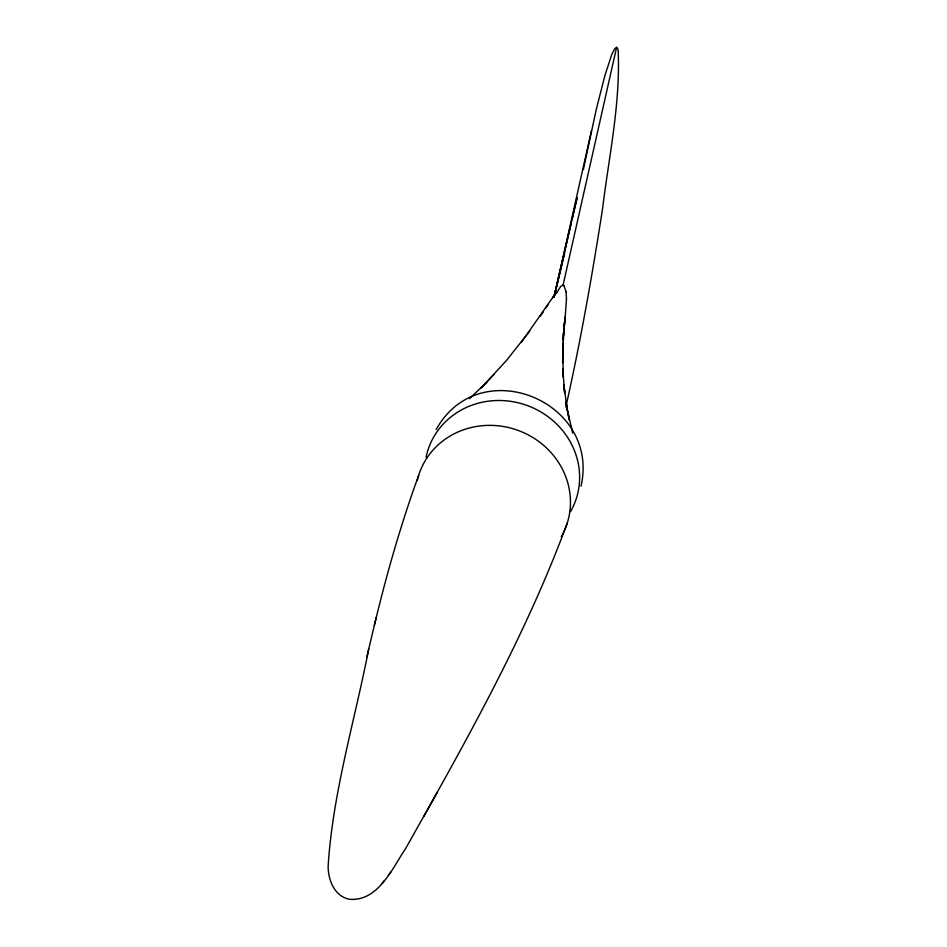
<?xml version="1.0" encoding="UTF-8"?>
<svg xmlns="http://www.w3.org/2000/svg" width="947" height="947" viewBox="0 0 947 947"><rect width="100%" height="100%" fill="white"/><g stroke="black" fill="none" stroke-linecap="round" stroke-linejoin="round"><path stroke-width="1.42" d="M562.625 362.701L562.826 342.838L563.193 377.036L562.79 369.2L564.649 392.946L563.856 384.742L567.324 410.489L566.01 401.919L569.23 419.876L567.608 411.14L572.698 433.122M566.495 298.944L565.063 318.819M562.707 349.893L564.424 324.336L563.785 330.55M563.986 328.716L562.98 340.174L563.583 333.462M563.358 335.191L564.424 324.336M564.862 320.299L564.223 326.265L565.3 316.629M564.258 324.43L565.075 318.772M581.02 486.225C600.469 400.806 479.229 351.739 436.188 429.547M583.364 169.489L596.243 109.58L604.896 75.559L611.845 54.334L614.52 49.007L616.615 47.35L618.071 49.386C620.759 102.773 608.968 155.935 602.564 208.766C592.218 275.21 580.558 341.488 565.809 407.103M591.461 130.686L554.066 297.121M368.726 649.003C354.675 721.141 332.776 792.686 328.136 866.245C328.088 879.941 334.611 896.738 349.751 899.295C378.445 901.426 392.413 868.044 405.718 848.394C465.131 742.803 525.301 636.846 567.324 522.839M563.039 285.248L616.615 47.35M554.113 297.086L571.408 222.403M572.071 219.526L577.054 197.982M554.066 296.423L577.054 197.876M374.325 625.47C386.447 574.722 400.818 524.496 418.621 475.441M366.891 656.745L376.267 617.255M553.959 297.453L563.015 260.295M563.678 257.631L564.767 253.145M556.505 293.345L560.695 286.314L563.063 285.201L564.033 285.816M423.806 816.527L437.265 792.331M552.693 297.666L556.303 292.339L521.312 342.459M545.744 308.106L548.266 304.283M540.346 316.097L543.318 311.823M529.847 330.917L506.574 360.357L481.159 387.962L494.003 374.432M382.126 883.456L384.411 880.438M388.388 875.288L390.933 871.962M486.936 381.901L469.534 398.687M564.045 285.769L566.046 291.794M566.057 291.747L566.472 298.992M417.201 480.733A78.045 73.191 20.1 0 1 519.607 430.968A78.045 73.191 20.1 0 1 561.299 536.618M426.079 457.2A78.045 73.191 20.1 0 1 528.095 405.837A78.045 73.191 20.1 0 1 570.461 511.735"/></g></svg>
